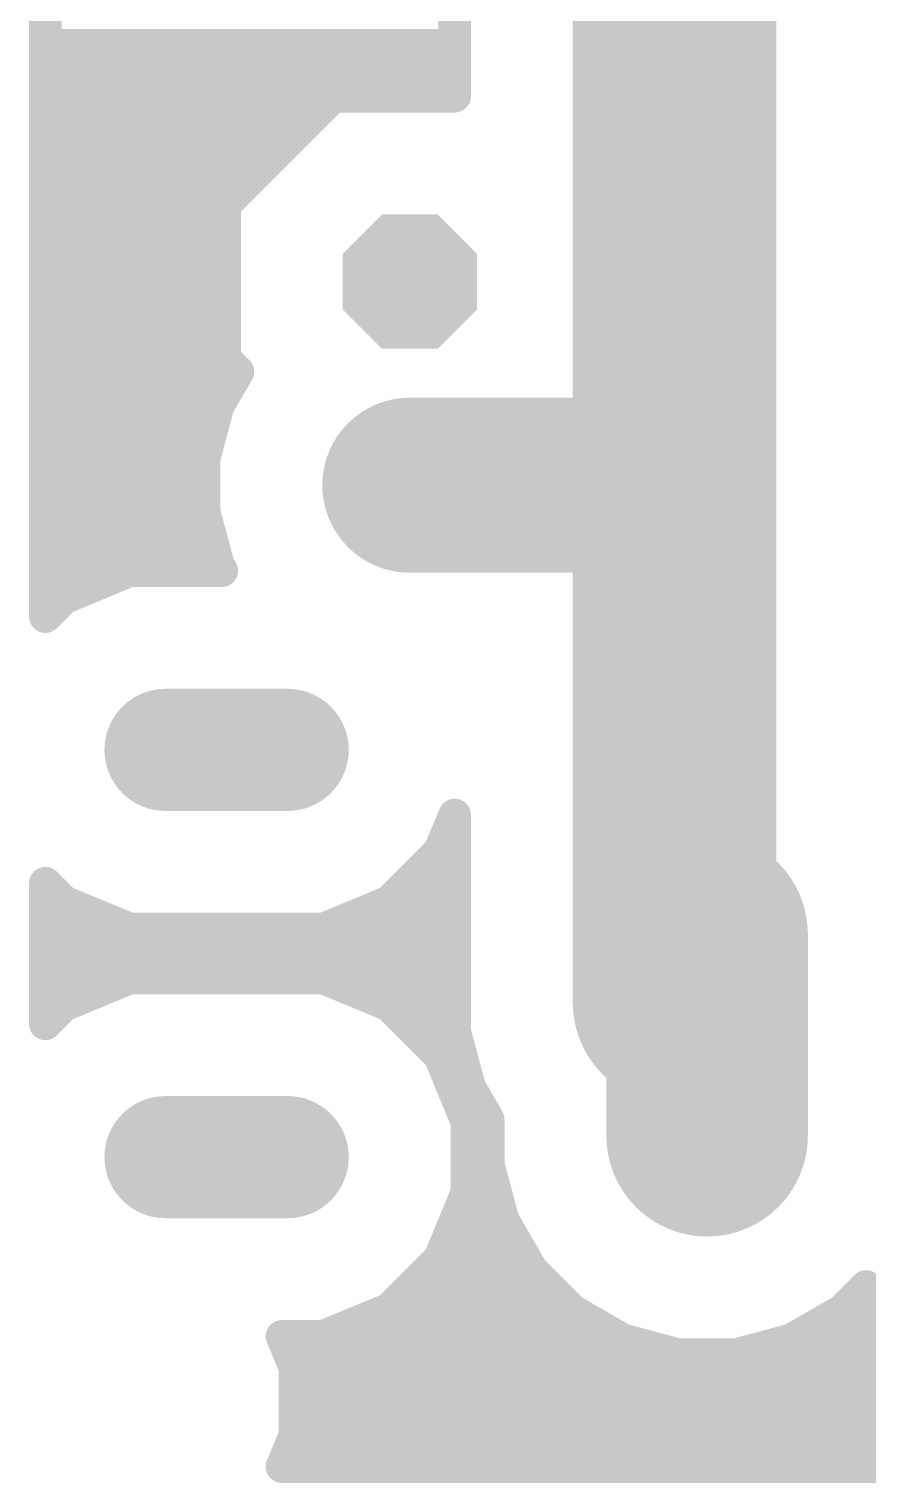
# Model space of a CAD drawing. Extents: x 0 to 141, y 0 to 150.
# Drawn here: x 56.21 to 66.67, y 84.07 to 102.21 of the extents above; entities that cross this region are included whole.
import ezdxf

# ---------------------------------------------------------------- set-up
doc = ezdxf.new("R2010")
doc.units = 0
doc.layers.add('16', color=175, linetype='CONTINUOUS')
doc.layers.add('17', color=82, linetype='CONTINUOUS')

# ---------------------------------------------------------------- blocks, each defined once
blk = doc.blocks.new('OCTAGONP')
at = {"const_width": 0.5}
blk.add_lwpolyline([(-0.25, -0.1036), (-0.25, 0.1036), (-0.1036, 0.25), (0.1036, 0.25), (0.25, 0.1036), (0.25, -0.1036), (0.1036, -0.25), (-0.1036, -0.25), (-0.25, -0.1036), (-0.25, 0.1036)], dxfattribs=at)
blk = doc.blocks.new('LONGP100')
at = {"const_width": 1}
blk.add_lwpolyline([(-0.5, 0), (0.5, 0)], dxfattribs=at)
at = {"const_width": 0.5}
for points in [[(-0.5, 0.25, 1), (-0.5, -0.25)], [(0.5, -0.25, 1), (0.5, 0.25)]]:
    blk.add_lwpolyline(points, format="xyb", dxfattribs=at)

msp = doc.modelspace()

# ---------------------------------------------------------------- linework, layer by layer
at = {"layer": '16'}
for points, const_width in [([(56.4132, 94.8802), (56.4132, 130.4463)], 0.4064), ([(64.262, 96.266), (64.262, 104.394)], 2.54), ([(61.5188, 103.2577), (61.5188, 101.3714)], 0.4064), ([(56.4132, 102.0064), (61.5188, 102.0064)], 0.4064), ([(56.4132, 101.6), (61.5188, 101.6)], 0.4064), ([(60.0026, 101.3714), (58.6486, 100.0174)], 0.4064), ([(61.5188, 101.3714), (60.0026, 101.3714)], 0.4064), ([(56.4132, 101.1936), (59.8248, 101.1936)], 0.4064), ([(56.4132, 100.7872), (59.4184, 100.7872)], 0.4064), ([(56.4132, 100.3808), (59.012, 100.3808)], 0.4064), ([(56.4132, 99.9744), (58.6486, 99.9744)], 0.4064), ([(58.6486, 100.0174), (58.6486, 98.1026)], 0.4064), ([(56.4132, 99.568), (58.6486, 99.568)], 0.4064), ([(56.4132, 99.1616), (58.6486, 99.1616)], 0.4064), ([(56.4132, 98.7552), (58.6486, 98.7552)], 0.4064), ([(56.4132, 98.3488), (58.6486, 98.3488)], 0.4064), ([(58.6486, 98.1026), (58.8152, 97.936)], 0.4064), ([(56.4132, 97.9424), (58.8088, 97.9424)], 0.4064), ([(58.8152, 97.936), (58.5694, 97.5102)], 0.4064), ([(56.4132, 97.536), (58.5843, 97.536)], 0.4064), ([(58.5694, 97.5102), (58.3946, 96.8577)], 0.4064), ([(60.96, 96.52), (64.008, 96.52)], 2.1844), ([(64.008, 96.52), (64.262, 96.266)], 2.1844), ([(64.262, 90.0684), (64.262, 96.266)], 2.54), ([(56.4132, 97.1296), (58.4674, 97.1296)], 0.4064), ([(58.3946, 96.8577), (58.3946, 96.1823)], 0.4064), ([(56.4132, 96.7232), (58.3946, 96.7232)], 0.4064), ([(56.4132, 96.3168), (58.3946, 96.3168)], 0.4064), ([(58.3946, 96.1823), (58.5694, 95.5298)], 0.4064), ([(56.4132, 95.9104), (58.4674, 95.9104)], 0.4064), ([(56.4132, 95.504), (58.5843, 95.504)], 0.4064), ([(57.4674, 95.4532), (56.6459, 95.1129)], 0.4064), ([(58.6137, 95.4532), (57.4674, 95.4532)], 0.4064), ([(58.5694, 95.5298), (58.6137, 95.4532)], 0.4064), ([(56.6459, 95.1129), (56.4132, 94.8802)], 0.4064), ([(56.4132, 95.0976), (56.6306, 95.0976)], 0.4064), ([(61.3309, 91.9519), (61.5188, 92.4055)], 0.4064), ([(61.5188, 92.4055), (61.5188, 89.7072)], 0.4064), ([(61.4556, 92.2528), (61.5188, 92.2528)], 0.4064), ([(60.7021, 91.3231), (61.3309, 91.9519)], 0.4064), ([(61.2255, 91.8464), (61.5188, 91.8464)], 0.4064), ([(56.4132, 89.8002), (56.4132, 91.5558)], 0.4064), ([(56.4132, 91.5558), (56.6459, 91.3231)], 0.4064), ([(56.4132, 91.44), (56.5289, 91.44)], 0.4064), ([(60.8191, 91.44), (61.5188, 91.44)], 0.4064), ([(56.6459, 91.3231), (57.4674, 90.9828)], 0.4064), ([(59.8806, 90.9828), (60.7021, 91.3231)], 0.4064), ([(56.4132, 91.0336), (57.3447, 91.0336)], 0.4064), ([(60.0033, 91.0336), (61.5188, 91.0336)], 0.4064), ([(57.4674, 90.9828), (59.8806, 90.9828)], 0.4064), ([(56.4132, 90.6272), (61.5188, 90.6272)], 0.4064), ([(57.4674, 90.3732), (56.6459, 90.0329)], 0.4064), ([(59.8806, 90.3732), (57.4674, 90.3732)], 0.4064), ([(60.7021, 90.0329), (59.8806, 90.3732)], 0.4064), ([(56.4132, 90.2208), (57.0995, 90.2208)], 0.4064), ([(60.2485, 90.2208), (61.5188, 90.2208)], 0.4064), ([(64.262, 90.0684), (64.6684, 89.662)], 0.8128), ([(56.6459, 90.0329), (56.4132, 89.8002)], 0.4064), ([(61.3309, 89.4041), (60.7021, 90.0329)], 0.4064), ([(56.4132, 89.8144), (56.4274, 89.8144)], 0.4064), ([(60.9206, 89.8144), (61.5188, 89.8144)], 0.4064), ([(61.5188, 89.7072), (61.7057, 89.0096)], 0.4064), ([(61.327, 89.408), (61.599, 89.408)], 0.4064), ([(61.6712, 88.5826), (61.3309, 89.4041)], 0.4064), ([(61.4976, 89.0016), (61.7103, 89.0016)], 0.4064), ([(61.7057, 89.0096), (61.9379, 88.6075)], 0.4064), ([(61.666, 88.5952), (61.9379, 88.5952)], 0.4064), ([(61.6712, 87.6934), (61.6712, 88.5826)], 0.4064), ([(61.9379, 88.6075), (61.9379, 88.0452)], 0.4064), ([(61.6712, 88.1888), (61.9379, 88.1888)], 0.4064), ([(61.9379, 88.0452), (62.124, 87.3508)], 0.4064), ([(61.6712, 87.7824), (62.0083, 87.7824)], 0.4064), ([(61.3309, 86.8719), (61.6712, 87.6934)], 0.4064), ([(61.5397, 87.376), (62.1172, 87.376)], 0.4064), ([(62.124, 87.3508), (62.4835, 86.7281)], 0.4064), ([(60.7021, 86.2431), (61.3309, 86.8719)], 0.4064), ([(61.3714, 86.9696), (62.344, 86.9696)], 0.4064), ([(62.4835, 86.7281), (62.9918, 86.2198)], 0.4064), ([(61.0222, 86.5632), (62.6484, 86.5632)], 0.4064), ([(66.345, 86.2198), (66.6496, 86.5244)], 0.4064), ([(66.6496, 86.5244), (66.9542, 86.2198)], 0.4064), ([(59.8806, 85.9028), (60.7021, 86.2431)], 0.4064), ([(60.4938, 86.1568), (63.1009, 86.1568)], 0.4064), ([(62.9918, 86.2198), (63.6145, 85.8603)], 0.4064), ([(65.7223, 85.8603), (66.345, 86.2198)], 0.4064), ([(66.2359, 86.1568), (67.0633, 86.1568)], 0.4064), ([(59.5272, 85.5123), (59.3655, 85.9028)], 0.4064), ([(59.3655, 85.9028), (59.8806, 85.9028)], 0.4064), ([(63.6145, 85.8603), (64.3089, 85.6742)], 0.4064), ([(65.0279, 85.6742), (65.7223, 85.8603)], 0.4064), ([(59.4286, 85.7504), (64.0245, 85.7504)], 0.4064), ([(64.3089, 85.6742), (65.0279, 85.6742)], 0.4064), ([(65.3123, 85.7504), (67.9869, 85.7504)], 0.4064), ([(59.5272, 84.6677), (59.5272, 85.5123)], 0.4064), ([(59.5272, 85.344), (84.2368, 85.344)], 0.4064), ([(59.5272, 84.9376), (84.2368, 84.9376)], 0.4064), ([(59.3655, 84.2772), (59.5272, 84.6677)], 0.4064), ([(59.4707, 84.5312), (84.3985, 84.5312)], 0.4064), ([(84.5038, 84.2772), (59.3655, 84.2772)], 0.4064)]:
    msp.add_lwpolyline(points, dxfattribs=dict(at, const_width=const_width))
for points, const_width in [([(56.4132, 102.108, 1), (56.4132, 101.9048)], 0.2032), ([(61.5188, 101.9048, 1), (61.5188, 102.108)], 0.2032), ([(56.4132, 101.7016, 1), (56.4132, 101.4984)], 0.2032), ([(61.5188, 101.4984, 1), (61.5188, 101.7016)], 0.2032), ([(60.0026, 101.473, 1), (60.0026, 101.2698)], 0.2032), ([(60.0744, 101.2996, 1), (59.9307, 101.4432)], 0.2032), ([(61.5188, 101.2698, 1), (61.5188, 101.473)], 0.2032), ([(56.4132, 101.2952, 1), (56.4132, 101.092)], 0.2032), ([(59.8248, 101.092, 1), (59.8248, 101.2952)], 0.2032), ([(61.4172, 101.3714, 1), (61.6204, 101.3714)], 0.2032), ([(56.4132, 100.8888, 1), (56.4132, 100.6856)], 0.2032), ([(59.4184, 100.6856, 1), (59.4184, 100.8888)], 0.2032), ([(56.4132, 100.4824, 1), (56.4132, 100.2792)], 0.2032), ([(59.012, 100.2792, 1), (59.012, 100.4824)], 0.2032), ([(56.4132, 100.076, 1), (56.4132, 99.8728)], 0.2032), ([(58.7502, 100.0174, 1), (58.547, 100.0174)], 0.2032), ([(58.5768, 100.0893, 1), (58.7204, 99.9456)], 0.2032), ([(58.6486, 99.8728, 1), (58.6486, 100.076)], 0.2032), ([(56.4132, 99.6696, 1), (56.4132, 99.4664)], 0.2032), ([(58.6486, 99.4664, 1), (58.6486, 99.6696)], 0.2032), ([(56.4132, 99.2632, 1), (56.4132, 99.06)], 0.2032), ([(58.6486, 99.06, 1), (58.6486, 99.2632)], 0.2032), ([(56.4132, 98.8568, 1), (56.4132, 98.6536)], 0.2032), ([(58.6486, 98.6536, 1), (58.6486, 98.8568)], 0.2032), ([(56.4132, 98.4504, 1), (56.4132, 98.2472)], 0.2032), ([(58.6486, 98.2472, 1), (58.6486, 98.4504)], 0.2032), ([(58.7204, 98.1744, 1), (58.5768, 98.0307)], 0.2032), ([(56.4132, 98.044, 1), (56.4132, 97.8408)], 0.2032), ([(58.547, 98.1026, 1), (58.7502, 98.1026)], 0.2032), ([(58.9032, 97.8852, 1), (58.7272, 97.9868)], 0.2032), ([(58.8088, 97.8408, 1), (58.8088, 98.044)], 0.2032), ([(58.7434, 97.8641, 1), (58.8871, 98.0078)], 0.2032), ([(56.4132, 97.6376, 1), (56.4132, 97.4344)], 0.2032), ([(58.4814, 97.561, 1), (58.6574, 97.4594)], 0.2032), ([(58.6676, 97.4839, 1), (58.4713, 97.5365)], 0.2032), ([(58.5843, 97.4344, 1), (58.5843, 97.6376)], 0.2032), ([(60.96, 97.0661, 1), (60.96, 95.9739)], 1.0922), ([(64.3942, 96.9062, 1), (63.6218, 96.1338)], 1.0922), ([(64.008, 95.9739, 1), (64.008, 97.0661)], 1.0922), ([(64.897, 96.266, 1), (63.627, 96.266)], 1.27), ([(56.4132, 97.2312, 1), (56.4132, 97.028)], 0.2032), ([(58.4674, 97.028, 1), (58.4674, 97.2312)], 0.2032), ([(58.4962, 96.8577, 1), (58.293, 96.8577)], 0.2032), ([(63.8758, 95.8798, 1), (64.6482, 96.6522)], 1.0922), ([(56.4132, 96.8248, 1), (56.4132, 96.6216)], 0.2032), ([(58.2965, 96.884, 1), (58.4927, 96.8314)], 0.2032), ([(58.3946, 96.6216, 1), (58.3946, 96.8248)], 0.2032), ([(63.627, 96.266, 1), (64.897, 96.266)], 1.27), ([(56.4132, 96.4184, 1), (56.4132, 96.2152)], 0.2032), ([(58.3946, 96.2152, 1), (58.3946, 96.4184)], 0.2032), ([(58.4927, 96.2086, 1), (58.2965, 96.156)], 0.2032), ([(58.293, 96.1823, 1), (58.4962, 96.1823)], 0.2032), ([(56.4132, 96.012, 1), (56.4132, 95.8088)], 0.2032), ([(58.4674, 95.8088, 1), (58.4674, 96.012)], 0.2032), ([(56.4132, 95.6056, 1), (56.4132, 95.4024)], 0.2032), ([(57.4674, 95.5548, 1), (57.4674, 95.3516)], 0.2032), ([(57.5063, 95.3593, 1), (57.4285, 95.5471)], 0.2032), ([(58.6574, 95.5806, 1), (58.4814, 95.479)], 0.2032), ([(58.4713, 95.5035, 1), (58.6676, 95.5561)], 0.2032), ([(58.5257, 95.4024, 1), (58.7016, 95.504)], 0.2032), ([(58.5843, 95.4024, 1), (58.5843, 95.6056)], 0.2032), ([(58.6137, 95.3516, 1), (58.6137, 95.5548)], 0.2032), ([(56.4132, 95.1992, 1), (56.4132, 94.996)], 0.2032), ([(56.607, 95.2068, 1), (56.6847, 95.019)], 0.2032), ([(56.7177, 95.0411, 1), (56.574, 95.1848)], 0.2032), ([(56.6306, 94.996, 1), (56.6306, 95.1992)], 0.2032), ([(56.3414, 94.9521, 1), (56.485, 94.8084)], 0.2032), ([(56.3116, 94.8802, 1), (56.5148, 94.8802)], 0.2032), ([(61.6204, 92.4055, 1), (61.4172, 92.4055)], 0.2032), ([(61.6127, 92.3666, 1), (61.4249, 92.4444)], 0.2032), ([(61.4556, 92.3544, 1), (61.4556, 92.1512)], 0.2032), ([(61.5188, 92.1512, 1), (61.5188, 92.3544)], 0.2032), ([(61.4028, 91.88, 1), (61.2591, 92.0237)], 0.2032), ([(61.2255, 91.948, 1), (61.2255, 91.7448)], 0.2032), ([(61.237, 91.9907, 1), (61.4248, 91.913)], 0.2032), ([(61.5188, 91.7448, 1), (61.5188, 91.948)], 0.2032), ([(56.5148, 91.5558, 1), (56.3116, 91.5558)], 0.2032), ([(56.485, 91.6276, 1), (56.3414, 91.4839)], 0.2032), ([(56.4132, 91.5416, 1), (56.4132, 91.3384)], 0.2032), ([(56.5289, 91.3384, 1), (56.5289, 91.5416)], 0.2032), ([(60.8191, 91.5416, 1), (60.8191, 91.3384)], 0.2032), ([(61.5188, 91.3384, 1), (61.5188, 91.5416)], 0.2032), ([(56.6847, 91.417, 1), (56.607, 91.2292)], 0.2032), ([(56.574, 91.2512, 1), (56.7177, 91.3949)], 0.2032), ([(60.6303, 91.3949, 1), (60.774, 91.2512)], 0.2032), ([(60.741, 91.2292, 1), (60.6633, 91.417)], 0.2032), ([(56.4132, 91.1352, 1), (56.4132, 90.932)], 0.2032), ([(57.3447, 90.932, 1), (57.3447, 91.1352)], 0.2032), ([(60.0033, 91.1352, 1), (60.0033, 90.932)], 0.2032), ([(61.5188, 90.932, 1), (61.5188, 91.1352)], 0.2032), ([(57.4674, 91.0844, 1), (57.4674, 90.8812)], 0.2032), ([(57.4285, 90.8889, 1), (57.5063, 91.0767)], 0.2032), ([(59.8417, 91.0767, 1), (59.9195, 90.8889)], 0.2032), ([(59.8806, 90.8812, 1), (59.8806, 91.0844)], 0.2032), ([(56.4132, 90.7288, 1), (56.4132, 90.5256)], 0.2032), ([(61.5188, 90.5256, 1), (61.5188, 90.7288)], 0.2032), ([(63.627, 90.0684, 1), (64.897, 90.0684)], 1.27), ([(57.4674, 90.4748, 1), (57.4674, 90.2716)], 0.2032), ([(57.5063, 90.2793, 1), (57.4285, 90.4671)], 0.2032), ([(59.9195, 90.4671, 1), (59.8417, 90.2793)], 0.2032), ([(59.8806, 90.2716, 1), (59.8806, 90.4748)], 0.2032), ([(56.4132, 90.3224, 1), (56.4132, 90.1192)], 0.2032), ([(57.0995, 90.1192, 1), (57.0995, 90.3224)], 0.2032), ([(60.2485, 90.3224, 1), (60.2485, 90.1192)], 0.2032), ([(61.5188, 90.1192, 1), (61.5188, 90.3224)], 0.2032), ([(64.4057, 90.2121, 1), (64.1183, 89.9247)], 0.4064), ([(56.607, 90.1268, 1), (56.6847, 89.939)], 0.2032), ([(56.7177, 89.9611, 1), (56.574, 90.1048)], 0.2032), ([(60.774, 90.1048, 1), (60.6303, 89.9611)], 0.2032), ([(60.6633, 89.939, 1), (60.741, 90.1268)], 0.2032), ([(56.4132, 89.916, 1), (56.4132, 89.7128)], 0.2032), ([(56.3414, 89.8721, 1), (56.485, 89.7284)], 0.2032), ([(56.4274, 89.7128, 1), (56.4274, 89.916)], 0.2032), ([(60.9206, 89.916, 1), (60.9206, 89.7128)], 0.2032), ([(61.5188, 89.7128, 1), (61.5188, 89.916)], 0.2032), ([(64.5247, 89.5183, 1), (64.8121, 89.8057)], 0.4064), ([(56.3116, 89.8002, 1), (56.5148, 89.8002)], 0.2032), ([(61.6169, 89.7335, 1), (61.4207, 89.681)], 0.2032), ([(61.4172, 89.7072, 1), (61.6204, 89.7072)], 0.2032), ([(61.327, 89.5096, 1), (61.327, 89.3064)], 0.2032), ([(61.4248, 89.443, 1), (61.237, 89.3653)], 0.2032), ([(61.599, 89.3064, 1), (61.599, 89.5096)], 0.2032), ([(61.2591, 89.3323, 1), (61.4028, 89.476)], 0.2032), ([(61.4976, 89.1032, 1), (61.4976, 88.9)], 0.2032), ([(61.7937, 89.0604, 1), (61.6178, 88.9588)], 0.2032), ([(61.6076, 88.9833, 1), (61.8039, 89.0359)], 0.2032), ([(61.7103, 88.9, 1), (61.7103, 89.1032)], 0.2032), ([(61.666, 88.6968, 1), (61.666, 88.4936)], 0.2032), ([(61.7728, 88.5826, 1), (61.5696, 88.5826)], 0.2032), ([(61.5773, 88.5437, 1), (61.7651, 88.6215)], 0.2032), ([(62.0395, 88.6075, 1), (61.8363, 88.6075)], 0.2032), ([(61.8499, 88.5567, 1), (62.0259, 88.6583)], 0.2032), ([(61.9379, 88.4936, 1), (61.9379, 88.6968)], 0.2032), ([(61.6712, 88.2904, 1), (61.6712, 88.0872)], 0.2032), ([(61.9379, 88.0872, 1), (61.9379, 88.2904)], 0.2032), ([(62.036, 88.0715, 1), (61.8398, 88.0189)], 0.2032), ([(61.8363, 88.0452, 1), (62.0395, 88.0452)], 0.2032), ([(61.6712, 87.884, 1), (61.6712, 87.6808)], 0.2032), ([(62.0083, 87.6808, 1), (62.0083, 87.884)], 0.2032), ([(61.5696, 87.6934, 1), (61.7728, 87.6934)], 0.2032), ([(61.7651, 87.6545, 1), (61.5773, 87.7323)], 0.2032), ([(61.5397, 87.4776, 1), (61.5397, 87.2744)], 0.2032), ([(62.212, 87.4016, 1), (62.036, 87.3)], 0.2032), ([(62.0258, 87.3245, 1), (62.2221, 87.3771)], 0.2032), ([(62.1172, 87.2744, 1), (62.1172, 87.4776)], 0.2032), ([(61.4028, 86.8, 1), (61.2591, 86.9437)], 0.2032), ([(61.3714, 87.0712, 1), (61.3714, 86.868)], 0.2032), ([(62.344, 86.868, 1), (62.344, 87.0712)], 0.2032), ([(61.237, 86.9107, 1), (61.4248, 86.833)], 0.2032), ([(62.5553, 86.8, 1), (62.4116, 86.6563)], 0.2032), ([(62.3955, 86.6773, 1), (62.5714, 86.7789)], 0.2032), ([(61.0222, 86.6648, 1), (61.0222, 86.4616)], 0.2032), ([(62.6484, 86.4616, 1), (62.6484, 86.6648)], 0.2032), ([(66.7214, 86.5962, 1), (66.5778, 86.4525)], 0.2032), ([(66.7214, 86.4525, 1), (66.5778, 86.5962)], 0.2032), ([(60.4938, 86.2584, 1), (60.4938, 86.0552)], 0.2032), ([(60.6303, 86.3149, 1), (60.774, 86.1712)], 0.2032), ([(60.741, 86.1492, 1), (60.6633, 86.337)], 0.2032), ([(63.0426, 86.3077, 1), (62.941, 86.1318)], 0.2032), ([(62.92, 86.1479, 1), (63.0637, 86.2916)], 0.2032), ([(63.1009, 86.0552, 1), (63.1009, 86.2584)], 0.2032), ([(66.2359, 86.2584, 1), (66.2359, 86.0552)], 0.2032), ([(66.2731, 86.2916, 1), (66.4168, 86.1479)], 0.2032), ([(66.3958, 86.1318, 1), (66.2942, 86.3077)], 0.2032), ([(59.4593, 85.9417, 1), (59.2716, 85.8639)], 0.2032), ([(59.3655, 86.0044, 1), (59.3655, 85.8012)], 0.2032), ([(59.8417, 85.9967, 1), (59.9195, 85.8089)], 0.2032), ([(59.8806, 85.8012, 1), (59.8806, 86.0044)], 0.2032), ([(63.6408, 85.9584, 1), (63.5882, 85.7621)], 0.2032), ([(63.5637, 85.7723, 1), (63.6653, 85.9483)], 0.2032), ([(65.6715, 85.9483, 1), (65.7731, 85.7723)], 0.2032), ([(65.7486, 85.7621, 1), (65.696, 85.9584)], 0.2032), ([(59.4286, 85.852, 1), (59.4286, 85.6488)], 0.2032), ([(64.0245, 85.6488, 1), (64.0245, 85.852)], 0.2032), ([(64.3089, 85.7758, 1), (64.3089, 85.5726)], 0.2032), ([(64.2826, 85.5761, 1), (64.3352, 85.7723)], 0.2032), ([(65.0016, 85.7723, 1), (65.0542, 85.5761)], 0.2032), ([(65.0279, 85.5726, 1), (65.0279, 85.7758)], 0.2032), ([(65.3123, 85.852, 1), (65.3123, 85.6488)], 0.2032), ([(59.6288, 85.5123, 1), (59.4256, 85.5123)], 0.2032), ([(59.4333, 85.4734, 1), (59.6211, 85.5512)], 0.2032), ([(59.5272, 85.4456, 1), (59.5272, 85.2424)], 0.2032), ([(59.5272, 85.0392, 1), (59.5272, 84.836)], 0.2032), ([(59.4707, 84.6328, 1), (59.4707, 84.4296)], 0.2032), ([(59.4256, 84.6677, 1), (59.6288, 84.6677)], 0.2032), ([(59.6211, 84.6288, 1), (59.4333, 84.7065)], 0.2032), ([(59.3655, 84.3788, 1), (59.3655, 84.1756)], 0.2032), ([(59.2716, 84.3161, 1), (59.4593, 84.2383)], 0.2032)]:
    msp.add_lwpolyline(points, format="xyb", dxfattribs=dict(at, const_width=const_width))

# ---------------------------------------------------------------- block references
at = {"layer": '17'}
for name, p, xscale, yscale, rotation in [('OCTAGONP', (60.96, 99.06), 1.6764, 1.6764, 270), ('OCTAGONP', (60.96, 96.52), 1.6764, 1.6764, 270), ('LONGP100', (58.674, 93.218), 1.524, 1.524, 180), ('LONGP100', (64.6684, 89.662), 2.5146, 2.5146, 270), ('LONGP100', (58.674, 88.138), 1.524, 1.524, 180)]:
    msp.add_blockref(name, p, dxfattribs=dict(at, xscale=xscale, yscale=yscale, rotation=rotation))

doc.saveas('drawing.dxf')
